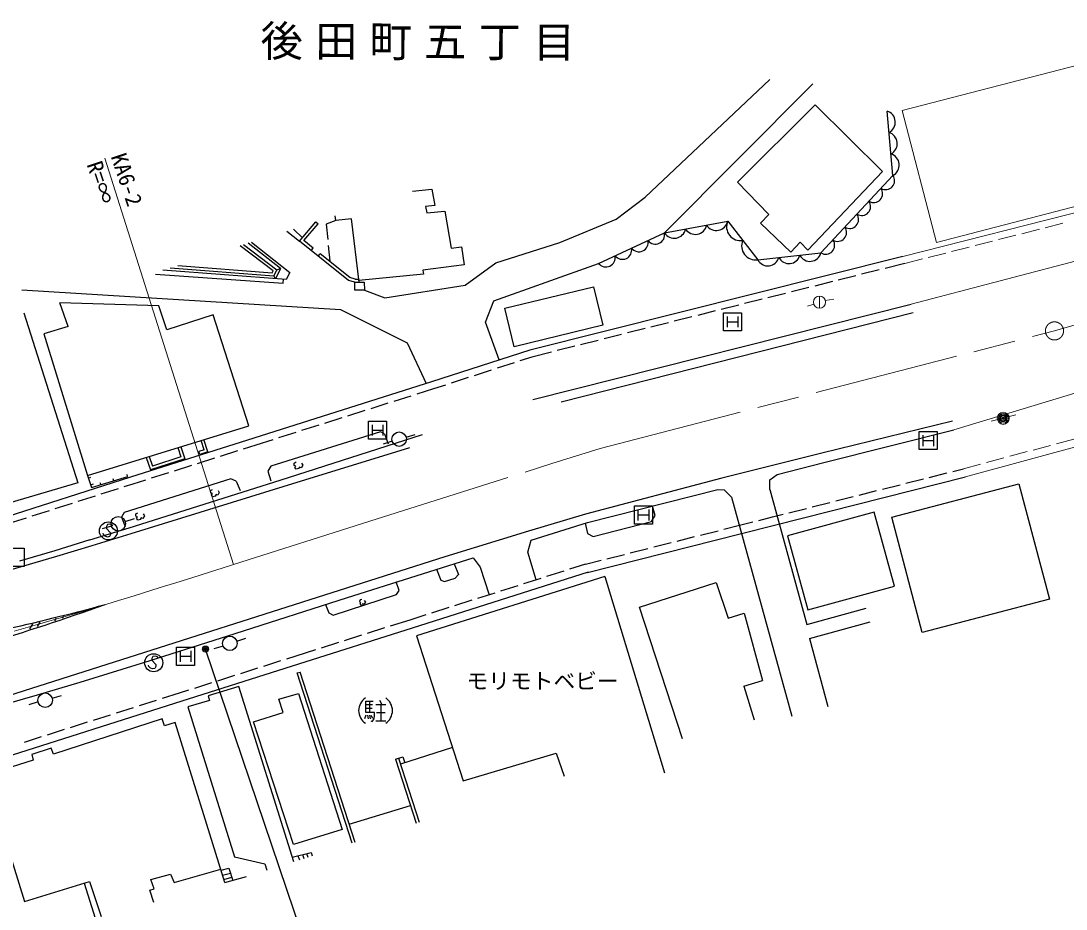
# Model space of a CAD drawing. Units: millimetres, scale not verified. Extents: x 40000 to 680000, y 20000 to 380000.
# Drawn here: x 265776 to 352372, y 236602 to 310196 of the extents above; entities that cross this region are included whole.
import ezdxf
from ezdxf.enums import TextEntityAlignment as Align

# ---------------------------------------------------------------- set-up
doc = ezdxf.new("R2010")
doc.units = ezdxf.units.MM
doc.header["$LTSCALE"] = 1000
doc.header["$PDMODE"] = 32
doc.header["$PDSIZE"] = 500
doc.linetypes.add('CHAIN', pattern=[18.5, 12, -1.5, 3.5, -1.5])
for name, color, linetype, lineweight in [('M-BGD', 7, 'Continuous', 25), ('M-BMK', 2, 'CHAIN', 13), ('M-BMK-HTXT', 7, 'Continuous', 13), ('M-BMK-OTRS', 5, 'Continuous', 25), ('M-STR-HTXT', 7, 'Continuous', 13), ('M-STR-STRC', 7, 'Continuous', 25), ('M-WORK', 1, 'Continuous', 13)]:
    doc.layers.add(name, color=color, linetype=linetype, lineweight=lineweight)
doc.styles.add('ＭＳ ゴシック', font='')
doc.styles.get('ＭＳ ゴシック').set_extended_font_data('MS Gothic')

msp = doc.modelspace()

# ---------------------------------------------------------------- linework, layer by layer
at = {"layer": 'M-BGD'}
for p, q in [((317506, 295590), (327833, 305327)), ((319097, 292629), (331376, 304972)), ((325139, 296838), (331576, 303248)), ((331576, 303248), (337162, 297710)), ((337162, 297710), (330962, 291193)), ((298218, 296079), (299815, 296262)), ((299815, 296262), (300069, 294909)), ((327736, 294162), (325139, 296838)), ((315083, 293770), (317506, 295590)), ((300069, 294909), (299298, 294823)), ((299298, 294823), (299407, 294280)), ((299407, 294280), (300893, 294439)), ((300893, 294439), (301414, 291376)), ((291871, 293651), (291080, 293366)), ((291871, 293651), (291827, 294053)), ((293173, 293802), (291871, 293651)), ((293793, 288550), (293173, 293802)), ((310440, 291838), (315083, 293770)), ((327054, 293449), (327736, 294162)), ((287814, 292781), (288862, 291956)), ((289096, 292229), (288353, 292952)), ((288862, 291956), (290217, 293537)), ((289219, 291989), (290407, 293374)), ((290215, 293542), (290217, 293537)), ((290217, 293537), (290407, 293374)), ((291080, 293366), (291200, 292078)), ((329559, 291044), (327054, 293449)), ((284874, 291852), (288062, 289362)), ((292906, 288696), (288862, 291956)), ((289986, 291371), (289219, 291989)), ((305123, 290154), (310440, 291838)), ((330340, 291876), (329559, 291044)), ((330962, 291193), (330340, 291876)), ((286665, 289479), (283933, 291555)), ((286985, 289550), (284225, 291647)), ((287291, 289680), (284616, 291770)), ((289829, 291177), (289986, 291371)), ((291246, 291580), (291365, 290291)), ((301414, 291376), (302276, 291485)), ((302276, 291485), (302515, 289980)), ((290414, 290705), (290571, 290900)), ((293021, 288924), (290571, 290900)), ((302595, 288291), (305123, 290154)), ((304953, 287013), (313640, 290107)), ((338854, 290681), (307933, 282922)), ((339000, 290099), (337371, 289691)), ((287746, 288771), (277530, 289533)), ((278135, 289724), (286726, 289061)), ((278773, 289925), (286582, 289323)), ((286582, 289323), (286665, 289479)), ((286726, 289061), (286985, 289550)), ((287291, 289680), (286864, 288837)), ((287291, 289680), (286985, 289550)), ((288062, 289362), (287746, 288771)), ((302515, 289980), (299088, 289550)), ((299088, 289550), (299121, 289215)), ((336886, 289569), (335431, 289204)), ((276917, 289223), (287512, 288465)), ((286864, 288837), (286726, 289061)), ((287512, 288465), (287525, 288788)), ((293442, 288555), (292906, 288696)), ((293477, 288805), (293021, 288924)), ((293439, 287876), (293442, 288555)), ((293442, 288555), (294204, 288544)), ((293477, 288805), (293763, 288800)), ((299121, 289215), (293777, 288682)), ((294204, 288544), (294231, 287882)), ((333006, 288595), (331551, 288230)), ((334946, 289082), (333491, 288717)), ((265851, 287916), (292255, 286294)), ((294231, 287882), (293439, 287876)), ((294231, 287882), (295936, 287251)), ((295936, 287251), (302595, 288291)), ((305875, 286388), (313224, 288168)), ((313224, 288168), (313998, 284973)), ((329127, 287622), (327672, 287256)), ((331066, 288108), (329612, 287743)), ((269692, 284876), (269011, 286845)), ((277196, 286575), (269011, 286845)), ((304257, 285231), (304953, 287013)), ((308187, 278839), (339527, 286729)), ((325247, 286648), (323792, 286283)), ((327187, 287135), (325732, 286770)), ((266012, 286016), (270484, 271930)), ((277877, 284607), (277196, 286575)), ((281713, 285845), (277877, 284607)), ((284655, 276640), (281713, 285845)), ((292255, 286294), (297767, 283508)), ((306649, 283193), (305875, 286388)), ((323307, 286161), (321852, 285796)), ((305397, 282099), (304257, 285231)), ((313998, 284973), (306649, 283193)), ((319427, 285188), (317972, 284822)), ((321367, 285674), (319912, 285309)), ((269692, 284876), (267688, 284260)), ((267688, 284260), (271292, 272538)), ((315548, 284214), (314093, 283849)), ((317487, 284701), (316033, 284336)), ((297767, 283508), (299351, 280141)), ((311668, 283240), (310213, 282875)), ((313608, 283727), (312153, 283362)), ((307933, 282922), (299786, 280279)), ((308099, 282345), (307126, 282029)), ((309728, 282753), (308099, 282345)), ((306650, 281875), (305223, 281412)), ((302845, 280640), (301418, 280178)), ((304747, 281257), (303321, 280795)), ((299969, 279707), (298569, 279264)), ((300943, 280023), (299969, 279707)), ((298092, 279113), (296662, 278660)), ((296185, 278509), (294756, 278056)), ((292372, 277301), (290942, 276848)), ((294279, 277905), (292849, 277452)), ((271292, 272538), (284655, 276640)), ((290466, 276697), (289036, 276244)), ((332310, 273596), (343065, 276310)), ((280954, 274650), (280702, 275422)), ((281271, 274487), (280940, 275500)), ((286652, 275490), (285252, 275046)), ((295574, 276150), (286482, 273300)), ((288559, 276093), (287129, 275641)), ((287251, 272141), (299045, 275922)), ((295914, 275981), (295574, 276150)), ((295914, 275981), (296215, 275158)), ((297694, 275695), (298455, 275939)), ((278778, 274836), (279037, 274075)), ((279017, 274910), (279356, 273916)), ((280954, 274650), (280520, 274515)), ((280594, 274276), (280520, 274515)), ((283724, 274562), (282294, 274108)), ((285252, 275046), (284201, 274713)), ((296540, 275367), (295779, 275122)), ((276153, 274030), (276516, 272999)), ((276392, 274104), (276671, 273312)), ((279356, 273916), (276516, 272999)), ((279037, 274075), (276671, 273312)), ((281818, 273957), (280388, 273504)), ((281271, 274487), (280594, 274276)), ((288403, 273549), (288569, 273648)), ((279911, 273353), (278481, 272900)), ((286482, 273300), (286230, 272895)), ((286230, 272895), (286489, 272096)), ((288419, 273358), (288403, 273549)), ((288559, 273304), (288419, 273358)), ((288468, 273182), (288559, 273304)), ((288596, 273042), (288468, 273182)), ((288775, 273095), (288596, 273042)), ((288858, 273231), (288775, 273095)), ((288992, 273175), (288858, 273231)), ((289121, 273394), (288992, 273175)), ((289030, 273556), (289121, 273394)), ((328431, 272617), (332310, 273596)), ((342979, 272862), (343862, 273084)), ((270484, 271930), (261436, 269261)), ((271292, 272538), (271635, 271528)), ((271372, 272305), (271580, 272378)), ((271635, 271528), (274638, 272452)), ((272418, 271769), (272353, 271917)), ((273468, 272092), (273407, 272256)), ((283175, 272250), (274335, 269452)), ((274638, 272452), (274544, 272616)), ((274746, 268189), (287251, 272141)), ((276098, 272144), (275047, 271811)), ((278005, 272749), (276575, 272295)), ((283620, 272047), (283175, 272250)), ((283620, 272047), (283941, 271294)), ((327815, 272159), (328431, 272617)), ((327826, 271375), (327815, 272159)), ((328208, 268414), (344033, 272406)), ((339101, 271883), (340555, 272250)), ((341040, 272373), (342494, 272740)), ((271557, 271758), (271798, 271836)), ((273833, 271424), (272404, 270969)), ((275047, 271811), (274310, 271576)), ((281490, 271273), (281656, 271373)), ((281507, 271083), (281490, 271273)), ((281647, 271028), (281507, 271083)), ((282208, 271118), (282079, 270899)), ((282117, 271281), (282208, 271118)), ((312718, 268641), (323528, 271363)), ((323528, 271363), (324054, 271349)), ((324054, 271349), (324647, 270722)), ((327826, 271375), (330901, 260193)), ((335222, 270905), (336677, 271272)), ((337162, 271394), (338616, 271761)), ((337922, 269063), (348469, 271845)), ((348469, 271845), (350988, 262294)), ((270022, 270210), (268593, 269755)), ((271928, 270817), (270498, 270362)), ((281556, 270906), (281647, 271028)), ((281684, 270767), (281556, 270906)), ((281862, 270820), (281684, 270767)), ((281945, 270956), (281862, 270820)), ((282079, 270899), (281945, 270956)), ((324648, 270724), (329648, 252591)), ((331344, 269927), (332798, 270294)), ((333283, 270416), (334737, 270783)), ((268116, 269603), (266687, 269147)), ((274335, 269452), (274124, 269090)), ((275285, 269347), (275451, 269447)), ((275301, 269157), (275285, 269347)), ((275911, 269354), (276003, 269192)), ((318325, 269210), (318114, 270000)), ((328037, 269092), (328920, 269315)), ((336476, 269483), (329302, 267525)), ((329405, 269437), (330859, 269804)), ((338146, 263363), (336476, 269483)), ((266211, 268996), (264782, 268540)), ((274124, 269090), (274404, 268291)), ((274413, 268728), (275177, 268964)), ((275441, 269102), (275301, 269157)), ((275350, 268980), (275441, 269102)), ((275478, 268840), (275350, 268980)), ((275657, 268894), (275478, 268840)), ((275740, 269030), (275657, 268894)), ((275874, 268973), (275740, 269030)), ((276003, 269192), (275874, 268973)), ((308058, 267182), (312718, 268641)), ((312538, 268585), (312730, 267731)), ((313177, 267461), (318018, 268717)), ((318018, 268717), (318325, 269210)), ((325306, 268401), (326429, 268685)), ((326914, 268808), (328037, 269092)), ((340441, 259513), (337922, 269063)), ((271500, 267188), (274746, 268189)), ((273277, 268343), (272512, 268108)), ((312730, 267731), (313177, 267461)), ((312730, 264502), (325478, 267722)), ((322083, 267586), (323538, 267954)), ((324022, 268076), (325306, 268401)), ((325478, 267722), (328208, 268414)), ((271500, 267188), (268593, 266288)), ((307770, 266172), (308058, 267182)), ((318205, 266607), (319659, 266974)), ((320144, 267097), (321598, 267464)), ((329302, 267525), (330972, 261405)), ((268593, 266288), (265672, 265433)), ((308459, 263879), (307770, 266172)), ((314327, 265627), (315781, 265994)), ((316266, 266117), (317720, 266484)), ((292823, 262422), (303234, 265713)), ((301677, 265221), (302029, 264324)), ((303234, 265713), (303838, 264921)), ((312558, 265180), (311229, 264758)), ((312558, 265180), (313842, 265505)), ((312770, 264513), (298197, 259888)), ((314160, 264171), (298550, 259239)), ((300209, 264757), (300561, 263859)), ((301760, 264021), (302029, 264324)), ((303838, 264921), (304564, 262638)), ((310753, 264607), (309323, 264153)), ((314160, 264171), (319106, 247888)), ((297114, 262997), (296881, 263705)), ((300561, 263859), (300860, 263737)), ((300860, 263737), (301760, 264021)), ((306940, 263397), (305510, 262943)), ((308846, 264002), (307417, 263548)), ((317021, 261618), (323392, 263675)), ((323392, 263675), (324375, 260717)), ((330972, 261405), (338146, 263363)), ((283542, 259428), (292823, 262422)), ((291658, 260953), (296885, 262662)), ((296885, 262662), (297114, 262997)), ((305034, 262792), (303604, 262338)), ((290999, 261834), (291282, 261139)), ((293889, 262236), (293825, 262093)), ((293825, 262093), (293926, 261994)), ((293926, 261994), (293870, 261913)), ((293870, 261913), (293968, 261766)), ((294019, 262253), (293889, 262236)), ((293968, 261766), (294137, 261780)), ((294117, 261912), (294255, 261895)), ((294137, 261780), (294117, 261912)), ((294344, 262034), (294250, 262179)), ((294255, 261895), (294344, 262034)), ((301221, 261582), (299791, 261128)), ((303127, 262187), (301698, 261733)), ((320578, 250709), (317021, 261618)), ((330901, 260193), (335813, 261543)), ((350988, 262294), (340441, 259513)), ((291282, 261139), (291658, 260953)), ((299315, 260977), (297986, 260555)), ((324375, 260717), (325692, 261132)), ((325692, 261132), (327232, 255548)), ((295895, 259893), (294465, 259439)), ((297986, 260555), (296372, 260044)), ((331101, 259015), (336128, 260398)), ((276476, 257207), (283542, 259428)), ((283659, 258803), (284420, 259049)), ((293989, 259288), (292559, 258835)), ((298550, 259239), (302413, 247229)), ((331101, 259015), (332645, 253388)), ((282530, 258400), (281769, 258161)), ((290176, 258080), (288561, 257568)), ((292082, 258684), (290652, 258231)), ((270683, 255399), (276476, 257207)), ((288561, 257568), (287774, 257317)), ((285391, 256560), (283962, 256105)), ((287297, 257166), (285868, 256711)), ((283485, 255953), (282056, 255499)), ((288663, 256167), (288902, 256241)), ((293226, 242056), (288663, 256167)), ((293465, 242131), (288901, 256244)), ((325663, 255085), (327232, 255548)), ((267162, 254355), (270683, 255399)), ((279673, 254741), (278885, 254491)), ((281579, 255347), (280150, 254893)), ((283835, 255042), (281285, 254286)), ((288383, 240527), (283835, 255042)), ((325663, 255085), (326536, 252294)), ((264271, 253534), (267162, 254355)), ((267208, 253763), (266441, 253536)), ((268368, 254070), (269135, 254297)), ((276996, 253891), (275566, 253438)), ((278885, 254491), (277472, 254042)), ((281409, 253894), (279601, 253349)), ((281285, 254286), (281409, 253894)), ((287155, 254001), (288779, 254475)), ((287511, 252884), (287155, 254001)), ((288779, 254475), (292404, 243190)), ((294364, 253841), (294950, 253841)), ((294364, 252903), (294364, 253841)), ((294662, 253841), (294662, 252903)), ((295483, 253906), (295658, 253612)), ((275089, 253286), (273660, 252833)), ((279601, 253349), (283473, 240940)), ((285056, 252122), (287511, 252884)), ((294364, 253550), (294895, 253550)), ((294364, 253256), (294891, 253256)), ((295072, 252903), (294364, 252903)), ((295072, 252600), (295072, 252903)), ((295192, 253550), (296007, 253550)), ((295192, 253550), (296013, 253550)), ((295250, 252903), (295949, 252903)), ((295596, 253550), (295596, 252199)), ((277487, 252358), (268479, 249450)), ((271277, 252077), (269847, 251623)), ((273183, 252682), (271753, 252228)), ((277678, 251787), (277487, 252358)), ((278570, 252072), (277678, 251787)), ((282677, 238793), (278570, 252072)), ((288368, 241949), (285056, 252122)), ((294367, 252667), (294250, 252377)), ((294484, 252669), (294545, 252377)), ((294661, 252667), (294719, 252379)), ((294778, 252667), (294895, 252432)), ((294781, 252202), (294891, 252140)), ((294891, 252140), (295014, 252309)), ((295014, 252309), (295072, 252600)), ((295189, 252199), (296004, 252199)), ((269370, 251472), (267941, 251018)), ((267464, 250867), (266034, 250414)), ((268279, 249940), (266670, 249400)), ((266670, 249400), (266797, 248935)), ((268479, 249450), (268279, 249940)), ((301527, 249983), (297220, 248607)), ((302413, 247229), (310115, 249509)), ((310115, 249509), (310795, 247614)), ((266797, 248935), (262823, 247701)), ((296820, 249033), (297409, 249215)), ((296820, 249033), (298528, 243730)), ((297058, 249110), (298766, 243805)), ((297409, 249215), (297588, 248724)), ((262823, 247701), (266066, 237241)), ((292976, 243641), (298056, 245193)), ((292404, 243190), (288368, 241949)), ((283473, 240940), (285976, 240343)), ((288262, 240912), (289829, 241293)), ((288734, 241027), (288862, 240678)), ((289105, 241117), (289215, 240789)), ((289450, 241201), (289552, 240896)), ((289829, 241293), (289910, 241009)), ((278462, 238810), (282330, 239915)), ((282360, 239818), (283005, 239997)), ((283005, 239997), (283342, 238977)), ((285976, 240343), (286145, 239820)), ((276543, 239048), (278182, 239499)), ((276823, 238275), (276543, 239048)), ((278182, 239499), (278462, 238810)), ((282488, 239405), (283140, 239588)), ((282593, 239064), (283248, 239260)), ((282677, 238793), (284470, 239291)), ((266066, 237241), (271453, 238878)), ((271020, 238746), (271942, 235862)), ((271453, 238878), (272416, 235988)), ((276460, 238181), (276823, 238275)), ((276779, 237144), (276460, 238181))]:
    msp.add_line(p, q, dxfattribs=at)
msp.add_lwpolyline([(313640, 290107), (319097, 292629), (324334, 293602), (326823, 290404), (332064, 290969), (338025, 297397), (337539, 302725)], dxfattribs=at)
for centre in [(297115, 275540), (273847, 268530), (283087, 258622), (267790, 253909)]:
    msp.add_circle(centre, 600, dxfattribs=at)
for centre, radius, start, end in [((337259, 301804), 963, 297.33583, 73.0819), ((337421, 300028), 963, 297.33583, 73.0819), ((337583, 298252), 963, 297.33583, 73.0819), ((337422, 296960), 745, 238.37228, 35.95034), ((336428, 295889), 745, 238.37228, 35.95034), ((335435, 294817), 745, 238.37228, 35.95034), ((323396, 293790), 957, 212.41048, 348.62824), ((325394, 293144), 1155, 156.62773, 279.1678), ((334441, 293746), 745, 238.37228, 35.95034), ((319905, 293142), 957, 212.41048, 348.62824), ((321650, 293466), 957, 212.41048, 348.62824), ((333448, 292674), 745, 238.37228, 35.95034), ((316979, 291838), 770, 217.59306, 12.02275), ((318343, 292469), 770, 217.59306, 12.02275), ((326639, 291545), 1155, 156.62773, 279.1678), ((332454, 291603), 745, 238.37228, 35.95034), ((315615, 291208), 770, 217.59306, 12.02275), ((331153, 291216), 943, 207.48472, 344.81671), ((314251, 290577), 770, 217.59306, 12.02275), ((327660, 290839), 943, 207.48472, 344.81671), ((329407, 291027), 943, 207.48472, 344.81671), ((295024, 253050), 1264, 123.85503, 236.14497), ((295296, 253050), 1264, 303.85503, 56.14497)]:
    msp.add_arc(centre, radius, start, end, dxfattribs=at)
at = {"layer": 'M-BMK'}
for p, q in [((351411, 284511), (356921, 286137)), ((313756, 274778), (351411, 284511)), ((309761, 273511), (313756, 274778)), ((294690, 268735), (309761, 273511)), ((283393, 265155), (294690, 268735)), ((282439, 264853), (283393, 265155)), ((279579, 263949), (280532, 264250)), ((280532, 264250), (281486, 264551)), ((281486, 264551), (282439, 264853)), ((276716, 263052), (277671, 263350)), ((277671, 263350), (278625, 263649)), ((278625, 263649), (279579, 263949)), ((273850, 262167), (274806, 262460)), ((274806, 262460), (275761, 262755)), ((275761, 262755), (276716, 263052)), ((270978, 261299), (271936, 261586)), ((271936, 261586), (272893, 261875)), ((272893, 261875), (273850, 262167)), ((268099, 260455), (269059, 260733)), ((269059, 260733), (270019, 261015)), ((270019, 261015), (270978, 261299)), ((265212, 259639), (266176, 259907)), ((266176, 259907), (267138, 260179)), ((267138, 260179), (268099, 260455))]:
    msp.add_line(p, q, dxfattribs=at)
msp.add_circle((351411, 284511), 750, dxfattribs=at)
at = {"layer": 'M-BMK-OTRS'}
for p, q in [((299786, 280279), (285071, 275618)), ((285071, 275618), (274865, 272383)), ((274865, 272383), (261480, 268118)), ((298197, 259888), (288774, 256901)), ((288774, 256901), (279097, 253823)), ((279097, 253823), (262449, 248542))]:
    msp.add_line(p, q, dxfattribs=at)
at = {"layer": 'M-STR-HTXT'}
msp.add_line((272727, 298809), (283393, 265155), dxfattribs=at)
at = {"layer": 'M-STR-STRC'}
for p, q in [((310529, 278632), (339694, 286025)), ((323988, 286011), (325488, 286011)), ((323988, 284511), (323988, 286011)), ((325488, 286011), (325488, 284511)), ((324288, 285711), (324288, 284811)), ((324288, 285261), (325188, 285261)), ((325188, 285711), (325188, 284811)), ((325488, 284511), (323988, 284511)), ((294569, 277036), (296069, 277036)), ((294569, 275536), (294569, 277036)), ((294869, 276736), (294869, 275836)), ((294869, 276286), (295769, 276286)), ((295769, 276736), (295769, 275836)), ((296069, 277036), (296069, 275536)), ((342948, 277040), (332144, 274375)), ((296069, 275536), (294569, 275536)), ((340198, 276170), (341698, 276170)), ((340198, 274670), (340198, 276170)), ((340498, 275870), (340498, 274970)), ((340498, 275420), (341398, 275420)), ((341398, 275870), (341398, 274970)), ((341698, 276170), (341698, 274670)), ((297964, 274827), (287478, 271583)), ((341698, 274670), (340198, 274670)), ((332144, 274375), (323837, 272310)), ((323837, 272310), (312558, 269334)), ((287478, 271583), (274898, 267697)), ((312558, 269334), (307839, 267924)), ((316600, 270006), (318100, 270006)), ((316600, 268506), (316600, 270006)), ((316900, 269706), (316900, 268806)), ((317800, 269706), (317800, 268806)), ((318100, 270006), (318100, 268506)), ((272947, 268471), (272863, 268309)), ((273146, 268501), (272947, 268471)), ((273260, 268464), (273146, 268501)), ((273365, 268399), (273260, 268464)), ((318100, 268506), (316600, 268506)), ((316900, 269256), (317800, 269256)), ((274898, 267697), (271647, 266710)), ((272613, 267633), (272584, 267737)), ((272757, 267492), (272613, 267633)), ((272863, 268309), (272874, 268147)), ((272874, 268147), (273200, 267790)), ((273211, 267629), (273127, 267467)), ((273200, 267790), (273211, 267629)), ((273404, 268323), (273365, 268399)), ((307839, 267924), (300898, 265785)), ((272957, 267427), (272757, 267492)), ((273127, 267467), (272957, 267427)), ((264546, 266502), (266046, 266502)), ((266046, 266502), (266046, 265002)), ((271647, 266710), (268733, 265808)), ((300898, 265785), (264152, 254083)), ((266046, 265002), (264546, 265002)), ((268733, 265808), (265807, 264951)), ((265807, 264951), (262850, 264120)), ((268589, 260488), (268722, 260717)), ((269234, 260703), (269330, 260869)), ((266520, 259812), (266769, 260240)), ((267160, 260019), (267373, 260386)), ((278659, 258299), (280159, 258299)), ((278659, 256799), (278659, 258299)), ((280159, 258299), (280159, 256799)), ((289688, 232673), (281070, 258149)), ((276698, 257540), (276615, 257378)), ((276615, 257378), (276626, 257217)), ((276626, 257217), (276951, 256859)), ((276897, 257570), (276698, 257540)), ((277012, 257534), (276897, 257570)), ((277117, 257468), (277012, 257534)), ((277155, 257393), (277117, 257468)), ((278959, 257999), (278959, 257099)), ((278959, 257549), (279859, 257549)), ((279859, 257999), (279859, 257099)), ((276365, 256702), (276335, 256806)), ((276508, 256561), (276365, 256702)), ((276708, 256497), (276508, 256561)), ((276879, 256536), (276708, 256497)), ((276962, 256698), (276879, 256536)), ((276951, 256859), (276962, 256698)), ((280159, 256799), (278659, 256799))]:
    msp.add_line(p, q, dxfattribs=at)
for centre, radius in [((273028, 267940), 750), ((281070, 258149), 150), ((281070, 258149), 120), ((281070, 258149), 90), ((281070, 258149), 60), ((281070, 258149), 30), ((281070, 258149), 20), ((276779, 257010), 750)]:
    msp.add_circle(centre, radius, dxfattribs=at)
for centre, radius, start, end in [((209378, 499442), 245916, 280.79823, 284.93395), ((192244, 490446), 242375, 286.91411, 289.40025)]:
    msp.add_arc(centre, radius, start, end, dxfattribs=at)
msp.add_point((281070, 258149), dxfattribs=at)
at = {"layer": 'M-WORK'}
for p, q in [((359497, 308149), (338785, 302765)), ((338785, 302765), (341628, 291830)), ((341628, 291830), (362339, 297214)), ((338854, 290681), (363643, 296973)), ((339527, 286729), (364286, 293214)), ((350160, 292932), (348706, 292563)), ((352098, 293424), (350644, 293055)), ((346282, 291948), (344829, 291579)), ((348221, 292440), (346767, 292071)), ((342405, 290964), (340952, 290595)), ((344344, 291456), (342890, 291087)), ((340467, 290472), (339000, 290099)), ((330948, 286547), (331470, 286719)), ((331946, 287390), (331942, 286390)), ((332419, 287041), (333119, 287138)), ((368183, 283909), (343065, 276310)), ((344033, 272406), (370500, 279619)), ((346176, 277032), (348221, 277557)), ((351569, 275155), (353018, 275544)), ((349638, 274636), (351086, 275025)), ((345775, 273598), (347223, 273988)), ((347706, 274117), (349155, 274506)), ((343862, 273084), (345292, 273469))]:
    msp.add_line(p, q, dxfattribs=at)
for centre, radius in [((331944, 286890), 500), ((347164, 277268), 500), ((347164, 277268), 400), ((347164, 277268), 300), ((347164, 277268), 200), ((347164, 277268), 100), ((347164, 277268), 20)]:
    msp.add_circle(centre, radius, dxfattribs=at)
msp.add_point((347164, 277268), dxfattribs=at)

# ---------------------------------------------------------------- texts
at = {"layer": 'M-BGD', "style": 'ＭＳ ゴシック'}
msp.add_text('モリモトベビー', height=1320, dxfattribs=at).set_placement((309000, 255500), align=Align.MIDDLE_CENTER)
at = {"layer": 'M-BMK-HTXT', "insert": (285636, 308397), "char_height": 2566, "attachment_point": 4, "rotation": 359.77, "style": 'ＭＳ ゴシック'}
msp.add_mtext('\\T1.29;後田町五丁目', dxfattribs=at)
at = {"layer": 'M-STR-HTXT', "style": 'ＭＳ ゴシック'}
for s, p in [('KA6-2', (272837, 298846)), ('R=∞', (270836, 298179))]:
    msp.add_text(s, height=1320, rotation=288.493, dxfattribs=at).set_placement(p, align=Align.BOTTOM_LEFT)

doc.saveas('drawing.dxf')
